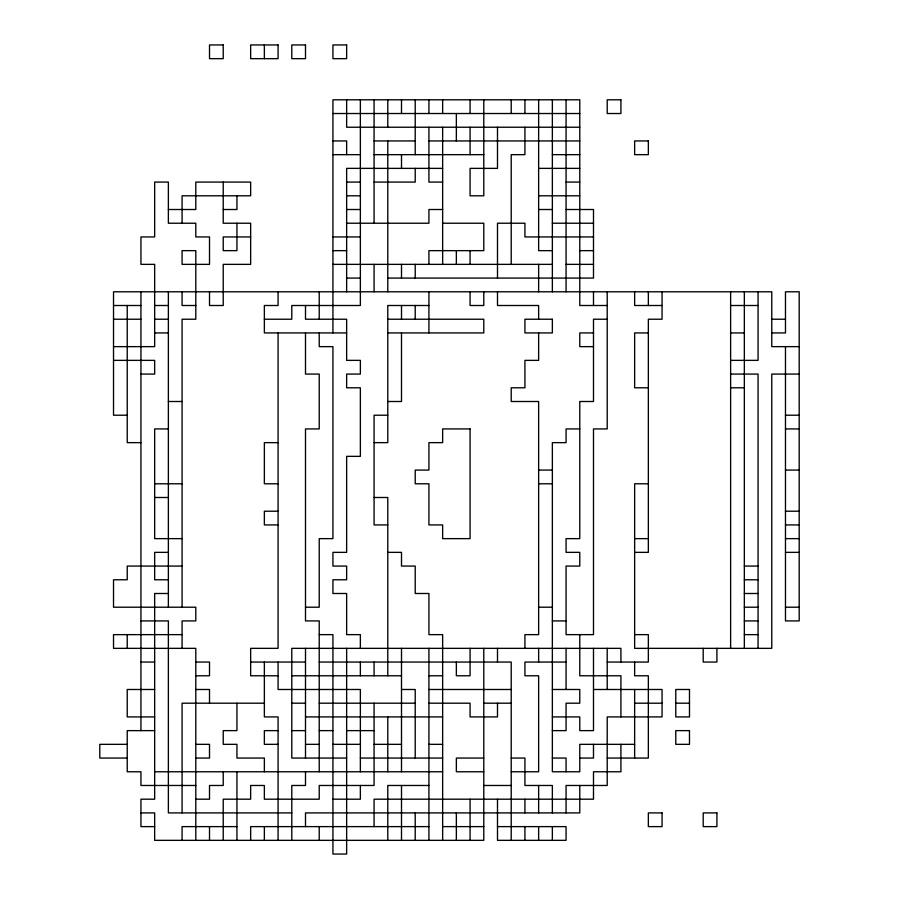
<?xml version="1.0" encoding="UTF-8"?>
<svg xmlns="http://www.w3.org/2000/svg" width="899" height="899" viewBox="0 0 899 899"><rect width="100%" height="100%" fill="white"/><g stroke="black" fill="none" stroke-linecap="round" stroke-linejoin="round"><path stroke-width="1.35" d="M332.933 113.521L579.776 113.521M579.776 127.231L346.643 127.231L346.643 99.8M332.933 140.941L346.643 140.941L346.643 154.662M374.074 140.941L415.214 140.941M428.924 140.941L579.776 140.941M332.933 154.662L360.364 154.662M374.074 154.662L483.786 154.662M552.357 154.662L579.776 154.662M442.645 168.371L346.643 168.371L346.643 291.793M538.636 168.371L579.776 168.371M346.643 182.081L360.364 182.081M374.074 182.081L415.214 182.081L415.214 168.371M442.645 182.081L428.924 182.081L428.924 127.231M566.067 182.081L579.776 182.081M346.643 195.802L360.364 195.802M538.636 195.802L579.776 195.802M168.371 209.512L195.802 209.512L195.802 182.081L250.652 182.081L250.652 195.802L182.081 195.802L182.081 223.222M223.222 209.512L236.943 209.512L236.943 195.802M346.643 209.512L360.364 209.512M442.645 209.512L428.924 209.512L428.924 223.222L346.643 223.222M538.636 209.512L552.357 209.512M566.067 209.512L593.497 209.512L593.497 278.083L387.784 278.083M442.645 223.222L483.786 223.222L483.786 250.652L428.924 250.652L428.924 264.362M552.357 223.222L593.497 223.222M250.652 236.943L223.222 236.943L223.222 250.652L236.943 250.652L236.943 223.222M332.933 236.943L360.364 236.943M593.497 236.943L524.926 236.943L524.926 223.222L497.495 223.222L497.495 278.083M332.933 250.652L346.643 250.652M552.357 250.652L538.636 250.652L538.636 99.8M579.776 250.652L593.497 250.652M332.933 264.362L552.357 264.362M566.067 264.362L593.497 264.362M346.643 278.083L360.364 278.083M113.521 305.503L140.941 305.503M154.662 305.503L168.371 305.503M195.802 305.503L182.081 305.503L182.081 291.793M428.924 305.503L387.784 305.503L387.784 442.645L374.074 442.645M607.207 305.503L579.776 305.503L579.776 99.8L332.933 99.8L332.933 332.933M662.057 305.503L634.638 305.503L634.638 291.793M730.629 305.503L758.059 305.503M113.521 319.224L140.941 319.224M154.662 319.224L168.371 319.224M264.362 319.224L291.793 319.224L291.793 305.503L360.364 305.503L360.364 99.8M387.784 319.224L483.786 319.224L483.786 332.933L387.784 332.933M607.207 319.224L593.497 319.224L593.497 401.505L579.776 401.505L579.776 538.636L566.067 538.636L566.067 552.357L579.776 552.357L579.776 566.067L566.067 566.067L566.067 634.638L593.497 634.638L593.497 428.924L607.207 428.924L607.207 291.793M771.769 319.224L785.479 319.224M154.662 332.933L168.371 332.933M346.643 332.933L264.362 332.933L264.362 305.503L278.083 305.503L278.083 291.793M593.497 332.933L579.776 332.933L579.776 346.643L593.497 346.643M648.348 332.933L634.638 332.933L634.638 387.784L648.348 387.784M730.629 332.933L744.338 332.933M771.769 332.933L785.479 332.933L785.479 291.793L799.2 291.793L799.2 620.917L785.479 620.917L785.479 346.643M113.521 346.643L154.662 346.643L154.662 264.362L140.941 264.362L140.941 236.943L154.662 236.943L154.662 182.081L168.371 182.081L168.371 223.222L195.802 223.222L195.802 236.943L209.512 236.943L209.512 264.362L182.081 264.362L182.081 250.652L195.802 250.652L195.802 319.224L182.081 319.224L182.081 607.207M799.2 346.643L771.769 346.643L771.769 291.793L113.521 291.793L113.521 415.214L127.231 415.214M113.521 360.364L154.662 360.364L154.662 374.074L140.941 374.074M730.629 360.364L758.059 360.364L758.059 291.793M730.629 374.074L758.059 374.074L758.059 648.348M799.2 374.074L771.769 374.074L771.769 648.348L634.638 648.348L634.638 483.786L648.348 483.786M730.629 387.784L744.338 387.784M168.371 401.505L182.081 401.505M387.784 401.505L401.505 401.505L401.505 332.933M387.784 415.214L374.074 415.214L374.074 524.926L387.784 524.926M785.479 415.214L799.2 415.214M168.371 428.924L154.662 428.924L154.662 538.636L182.081 538.636M579.776 428.924L566.067 428.924L566.067 442.645L552.357 442.645L552.357 771.769L579.776 771.769L579.776 744.338L634.638 744.338M785.479 428.924L799.2 428.924M140.941 442.645L127.231 442.645L127.231 305.503M278.083 442.645L264.362 442.645L264.362 483.786L278.083 483.786M538.636 470.076L552.357 470.076M785.479 470.076L799.2 470.076M154.662 483.786L182.081 483.786M538.636 483.786L552.357 483.786M154.662 497.495L168.371 497.495M374.074 497.495L387.784 497.495L387.784 675.778M278.083 511.216L264.362 511.216L264.362 524.926L278.083 524.926M785.479 511.216L799.2 511.216M785.479 524.926L799.2 524.926M634.638 538.636L648.348 538.636M785.479 538.636L799.2 538.636M168.371 552.357L154.662 552.357L154.662 579.776L168.371 579.776M387.784 552.357L401.505 552.357L401.505 566.067L415.214 566.067L415.214 593.497L428.924 593.497L428.924 634.638L442.645 634.638L442.645 840.34M634.638 552.357L648.348 552.357L648.348 319.224L662.057 319.224L662.057 291.793M785.479 552.357L799.2 552.357M182.081 566.067L127.231 566.067L127.231 579.776L113.521 579.776L113.521 607.207L195.802 607.207L195.802 620.917L182.081 620.917L182.081 648.348M744.338 566.067L758.059 566.067M744.338 579.776L758.059 579.776M168.371 593.497L154.662 593.497L154.662 799.2L140.941 799.2L140.941 826.619L154.662 826.619M744.338 593.497L758.059 593.497M305.503 607.207L319.224 607.207L319.224 538.636L332.933 538.636L332.933 346.643L319.224 346.643L319.224 332.933M538.636 607.207L552.357 607.207M744.338 607.207L758.059 607.207M785.479 607.207L799.2 607.207M140.941 620.917L168.371 620.917L168.371 812.91L291.793 812.91M552.357 620.917L566.067 620.917M744.338 620.917L758.059 620.917M182.081 634.638L113.521 634.638L113.521 648.348L195.802 648.348L195.802 840.34M319.224 634.638L332.933 634.638L332.933 854.05L346.643 854.05L346.643 648.348M634.638 634.638L648.348 634.638L648.348 662.057L607.207 662.057M744.338 634.638L758.059 634.638M140.941 662.057L154.662 662.057M195.802 662.057L209.512 662.057L209.512 675.778L195.802 675.778M250.652 662.057L305.503 662.057M319.224 662.057L511.216 662.057L511.216 840.34M566.067 662.057L524.926 662.057L524.926 675.778L538.636 675.778L538.636 771.769L511.216 771.769M278.083 675.778L250.652 675.778L250.652 648.348L278.083 648.348L278.083 332.933M291.793 675.778L401.505 675.778M428.924 675.778L442.645 675.778M154.662 689.488L127.231 689.488L127.231 716.919L154.662 716.919M195.802 689.488L209.512 689.488L209.512 703.198M401.505 689.488L415.214 689.488L415.214 758.059M428.924 689.488L511.216 689.488M552.357 689.488L579.776 689.488L579.776 703.198L566.067 703.198L566.067 730.629L552.357 730.629M593.497 689.488L662.057 689.488L662.057 716.919L607.207 716.919L607.207 785.479L566.067 785.479L566.067 812.91M264.362 703.198L182.081 703.198L182.081 812.91M291.793 703.198L305.503 703.198M319.224 703.198L415.214 703.198M428.924 703.198L470.076 703.198L470.076 716.919L497.495 716.919L497.495 703.198M483.786 703.198L511.216 703.198M634.638 703.198L662.057 703.198M675.778 703.198L689.488 703.198M305.503 716.919L442.645 716.919M552.357 716.919L579.776 716.919L579.776 730.629L593.497 730.629L593.497 648.348M154.662 730.629L127.231 730.629L127.231 771.769L140.941 771.769L140.941 785.479L195.802 785.479M278.083 730.629L264.362 730.629L264.362 744.338L278.083 744.338M291.793 730.629L305.503 730.629M319.224 730.629L332.933 730.629M346.643 730.629L374.074 730.629M127.231 744.338L99.8 744.338L99.8 758.059L127.231 758.059M195.802 744.338L209.512 744.338L209.512 758.059L195.802 758.059M305.503 744.338L319.224 744.338M332.933 744.338L360.364 744.338M374.074 744.338L401.505 744.338M428.924 744.338L442.645 744.338M346.643 758.059L291.793 758.059L291.793 648.348L620.917 648.348L620.917 662.057M360.364 758.059L442.645 758.059M483.786 758.059L456.355 758.059L456.355 771.769L483.786 771.769M511.216 758.059L524.926 758.059L524.926 785.479L552.357 785.479L552.357 812.91M552.357 758.059L566.067 758.059L566.067 771.769M579.776 758.059L593.497 758.059L593.497 744.338M607.207 758.059L648.348 758.059L648.348 675.778L634.638 675.778L634.638 662.057M154.662 771.769L442.645 771.769M428.924 785.479L387.784 785.479L387.784 840.34M483.786 785.479L511.216 785.479M195.802 799.2L209.512 799.2L209.512 785.479L223.222 785.479L223.222 771.769M332.933 799.2L360.364 799.2L360.364 785.479M140.941 812.91L154.662 812.91L154.662 840.34L483.786 840.34L483.786 648.348M236.943 826.619L182.081 826.619L182.081 840.34M428.924 826.619L250.652 826.619L250.652 840.34M442.645 826.619L483.786 826.619M497.495 826.619L566.067 826.619L566.067 840.34L497.495 840.34L497.495 799.2M744.338 291.793L744.338 648.348M730.629 291.793L730.629 648.348M716.919 648.348L716.919 662.057L703.198 662.057L703.198 648.348M648.348 291.793L648.348 305.503M634.638 689.488L634.638 758.059M620.917 716.919L620.917 675.778L579.776 675.778L579.776 634.638M620.917 744.338L620.917 771.769L593.497 771.769L593.497 799.2L374.074 799.2L374.074 826.619M607.207 648.348L607.207 689.488M593.497 291.793L593.497 305.503M579.776 785.479L579.776 812.91L305.503 812.91L305.503 826.619M566.067 99.8L566.067 291.793M566.067 648.348L566.067 689.488M552.357 99.8L552.357 291.793M552.357 826.619L552.357 840.34M538.636 264.362L538.636 291.793M538.636 319.224L538.636 305.503L497.495 305.503L497.495 291.793M538.636 332.933L538.636 360.364L524.926 360.364L524.926 387.784L511.216 387.784L511.216 401.505L538.636 401.505L538.636 634.638L524.926 634.638L524.926 648.348M538.636 648.348L538.636 662.057M538.636 785.479L538.636 812.91M538.636 826.619L538.636 840.34M524.926 99.8L524.926 113.521M524.926 127.231L524.926 154.662L511.216 154.662L511.216 264.362M524.926 799.2L524.926 812.91M524.926 826.619L524.926 840.34M511.216 99.8L511.216 113.521M497.495 127.231L497.495 168.371L470.076 168.371L470.076 195.802L483.786 195.802L483.786 99.8M497.495 648.348L497.495 662.057M483.786 291.793L483.786 305.503L470.076 305.503L470.076 291.793M470.076 99.8L470.076 113.521M470.076 127.231L470.076 154.662M470.076 250.652L470.076 264.362M470.076 648.348L470.076 675.778L456.355 675.778L456.355 662.057M470.076 799.2L470.076 840.34M456.355 113.521L456.355 140.941M456.355 250.652L456.355 264.362M456.355 812.91L456.355 840.34M442.645 99.8L442.645 113.521M442.645 127.231L442.645 264.362M428.924 99.8L428.924 113.521M428.924 291.793L428.924 332.933M428.924 648.348L428.924 840.34M415.214 99.8L415.214 154.662M415.214 264.362L415.214 278.083M415.214 305.503L415.214 319.224M415.214 812.91L415.214 840.34M401.505 99.8L401.505 113.521M401.505 154.662L401.505 168.371M401.505 264.362L401.505 278.083M401.505 305.503L401.505 319.224M401.505 648.348L401.505 771.769M401.505 785.479L401.505 840.34M387.784 99.8L387.784 127.231M387.784 140.941L387.784 291.793M387.784 716.919L387.784 771.769M374.074 99.8L374.074 223.222M374.074 264.362L374.074 291.793M374.074 662.057L374.074 675.778M374.074 703.198L374.074 785.479L319.224 785.479L319.224 799.2L264.362 799.2L264.362 785.479L250.652 785.479L250.652 799.2L223.222 799.2L223.222 840.34M360.364 648.348L360.364 634.638L346.643 634.638L346.643 593.497L332.933 593.497L332.933 579.776L346.643 579.776L346.643 566.067L332.933 566.067L332.933 552.357L346.643 552.357L346.643 456.355L360.364 456.355L360.364 387.784L346.643 387.784L346.643 374.074L360.364 374.074L360.364 360.364L346.643 360.364L346.643 319.224L305.503 319.224L305.503 305.503M360.364 662.057L360.364 675.778M360.364 771.769L360.364 689.488L278.083 689.488L278.083 662.057M319.224 291.793L319.224 319.224M319.224 771.769L319.224 620.917L305.503 620.917L305.503 428.924L319.224 428.924L319.224 374.074L305.503 374.074L305.503 332.933M319.224 826.619L319.224 840.34M305.503 648.348L305.503 758.059M305.503 771.769L305.503 785.479L291.793 785.479L291.793 840.34M278.083 840.34L278.083 716.919L264.362 716.919L264.362 662.057M264.362 44.95L264.362 58.66M264.362 771.769L264.362 758.059L236.943 758.059L236.943 744.338L223.222 744.338L223.222 730.629L236.943 730.629L236.943 703.198M264.362 826.619L264.362 840.34M236.943 771.769L236.943 840.34M223.222 182.081L223.222 223.222L250.652 223.222L250.652 264.362L223.222 264.362L223.222 305.503L209.512 305.503L209.512 291.793M209.512 826.619L209.512 840.34M168.371 291.793L168.371 607.207M140.941 291.793L140.941 730.629M127.231 634.638L127.231 648.348M223.222 44.95L209.512 44.95L209.512 58.66L223.222 58.66L223.222 44.95M278.083 44.95L250.652 44.95L250.652 58.66L278.083 58.66L278.083 44.95M305.503 44.95L291.793 44.95L291.793 58.66L305.503 58.66L305.503 44.95M346.643 44.95L332.933 44.95L332.933 58.66L346.643 58.66L346.643 44.95M620.917 99.8L607.207 99.8L607.207 113.521L620.917 113.521L620.917 99.8M648.348 140.941L634.638 140.941L634.638 154.662L648.348 154.662L648.348 140.941M552.357 319.224L524.926 319.224L524.926 332.933L552.357 332.933L552.357 319.224M470.076 428.924L442.645 428.924L442.645 442.645L428.924 442.645L428.924 470.076L415.214 470.076L415.214 483.786L428.924 483.786L428.924 524.926L442.645 524.926L442.645 538.636L470.076 538.636L470.076 428.924M689.488 689.488L675.778 689.488L675.778 716.919L689.488 716.919L689.488 689.488M689.488 730.629L675.778 730.629L675.778 744.338L689.488 744.338L689.488 730.629M662.057 812.91L648.348 812.91L648.348 826.619L662.057 826.619L662.057 812.91M716.919 812.91L703.198 812.91L703.198 826.619L716.919 826.619L716.919 812.91"/></g></svg>
